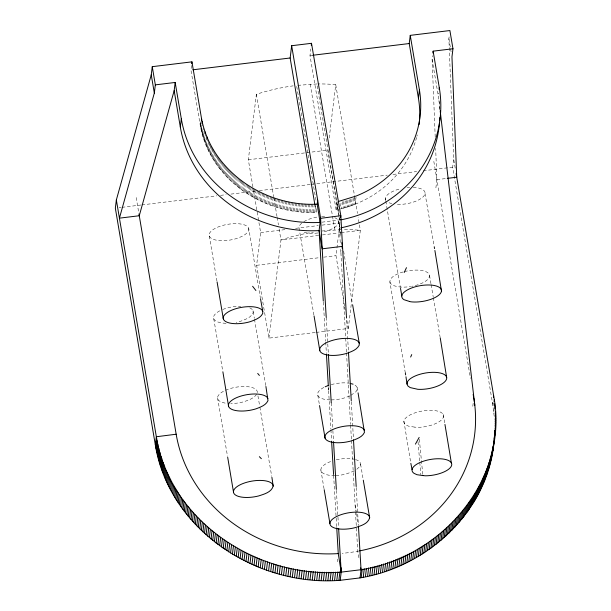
<?xml version="1.0" encoding="UTF-8"?>
<svg xmlns="http://www.w3.org/2000/svg" width="611" height="611" viewBox="0 0 611 611"><rect width="100%" height="100%" fill="white"/><g stroke="black" fill="none" stroke-linecap="round" stroke-linejoin="round"><path stroke-width="0.46" stroke-dasharray="3.06 2.29" d="M248.723 228.384L248.685 230.484C246.332 235.143 241.024 236.839 236.48 238.565A20.102 7.951 -9.6 0 1 210.016 237.228A20.102 7.951 -9.6 0 1 224.848 224.894A20.102 7.951 -9.6 0 1 248.723 228.384L260.332 297.771M334.721 217.707A20.102 7.951 -9.6 0 1 338.586 221.022L338.547 223.13C336.195 227.781 330.887 229.476 326.343 231.21A20.102 7.951 -9.6 0 1 322.18 232.279M339.884 223.496L339.342 228.155L340.388 244.713M191.495 65.484L190.938 70.028L200.148 124.529C208.725 178.168 263.448 215.309 316.154 212.33L316.597 208.695M200.148 124.529L200.477 121.803M200.393 125.958L200.843 122.322M200.645 127.264L200.981 124.537M200.912 128.57L201.363 124.934M201.202 129.868L201.645 126.233M201.508 131.166L202.401 123.896M201.829 132.465L202.386 127.92M202.172 133.756L202.73 129.211M202.531 135.046L203.425 127.775M202.913 136.329L203.471 131.785M203.31 137.605L204.196 130.334M203.723 138.88L204.28 134.336M204.158 140.148L204.716 135.604M204.609 141.416L205.502 134.145M205.075 142.676L205.411 139.95M205.563 143.929L206.121 139.384M206.067 145.181L206.846 138.819M206.587 146.419L207.48 139.148M207.129 147.656L207.687 143.111M207.687 148.893L208.695 140.713M208.259 150.115L209.153 142.844M208.855 151.329L209.749 144.059M209.466 152.544L210.36 145.273M210.092 153.751L210.986 146.48M210.734 154.942L211.734 146.762M211.391 156.133L212.399 147.954M212.07 157.317L213.079 149.137M212.765 158.486L213.766 150.306M213.476 159.654L214.476 151.475M214.201 160.815L215.095 153.544M214.942 161.961L215.836 154.69M215.706 163.099L216.706 154.919M216.477 164.229L217.485 156.049M217.272 165.352L218.272 157.172M218.081 166.467L219.082 158.287M218.898 167.574L219.907 159.395M219.739 168.667L220.747 160.487M220.594 169.751L221.594 161.571M221.465 170.828L222.465 162.648M222.343 171.89L223.236 164.619M223.244 172.944L224.245 164.764M224.153 173.982L225.161 165.802M225.085 175.021L226.085 166.841M226.024 176.037L227.032 167.857M226.987 177.053L227.987 168.873M227.956 178.053L228.957 169.873M228.942 179.038L229.942 170.859M229.935 180.016L230.943 171.836M230.95 180.978L231.951 172.798M231.974 181.933L232.982 173.753M233.012 182.872L234.021 174.693M234.066 183.796L235.067 175.617M235.128 184.713L236.136 176.533M236.205 185.622L237.213 177.442M237.297 186.508L238.305 178.328M238.397 187.386L239.405 179.206M239.512 188.249L240.52 180.069M240.642 189.105L241.643 180.925M241.78 189.937L242.781 181.757M242.926 190.762L243.934 182.582M244.087 191.579L245.095 183.399M252.908 186.836L248.333 159.761L256.368 94.323A85.441 33.804 -9.6 0 1 293.112 85.861M245.263 192.373L246.264 184.194M246.447 193.16L247.447 184.98M247.638 193.924L248.646 185.744M248.845 194.68L249.846 186.5M250.059 195.421L251.06 187.241M251.281 196.154L252.29 187.974M252.519 196.864L253.519 188.684M253.764 197.559L254.764 189.379M255.016 198.239L256.024 190.059M256.284 198.911L257.284 190.731M257.552 199.56L258.56 191.38M258.835 200.202L259.843 192.022M260.126 200.82L261.126 192.641M261.424 201.431L262.425 193.252M262.73 202.02L263.738 193.84M264.044 202.6L265.052 194.42M315.215 332.514L268.916 338.127L256.62 265.304L260.637 232.585L253.542 190.571M265.365 203.157L266.373 194.978M266.694 203.707L267.702 195.528M268.038 204.234L269.039 196.055M269.382 204.746L270.383 196.566M270.734 205.243L271.735 197.063M272.086 205.724L273.094 197.544M273.453 206.19L274.454 198.01M274.82 206.64L275.828 198.46M276.203 207.076L277.203 198.896M277.577 207.488L278.585 199.308M278.967 207.885L279.975 199.705M280.357 208.267L281.365 200.087M281.755 208.634L282.763 200.454M283.16 208.985L284.168 200.805M284.566 209.321L285.574 201.141M268.916 338.127L280.968 239.97L279.067 228.697M285.979 209.634L286.979 201.454M287.391 209.94L288.4 201.76M288.812 210.222L289.82 202.042M290.233 210.482L291.241 202.302M337.975 205.976L337.524 209.611L336.126 209.909L309.991 55.586L310.8 48.979M291.661 210.734L292.661 202.554M293.089 210.963L294.09 202.783M294.517 211.177L295.525 202.997M295.953 211.375L296.961 203.196M297.389 211.559L298.397 203.379M298.825 211.719L299.833 203.539M300.268 211.864L301.269 203.684M301.712 211.994L302.712 203.814M303.155 212.109L304.156 203.929M304.599 212.2L305.599 204.021M306.042 212.277L307.043 204.097M307.486 212.338L308.486 204.158M308.929 212.384L309.937 204.204M310.38 212.407L311.381 204.227M311.824 212.414L312.824 204.234M313.267 212.407L314.161 205.136M314.711 212.376L315.719 204.196M338.899 216.416L327.702 150.13L327.931 148.259M329.199 137.979L335.737 84.692A85.441 33.804 -9.6 0 0 317.819 83.959M336.126 209.909L337.127 201.729L339.044 212.559M340.648 206.228L341.312 200.775M344.505 306.088L335.989 255.673L339.892 223.893M340.312 208.954L341.694 208.603L342.588 201.332M341.694 208.603L343.077 208.236L344.077 200.057M343.077 208.236L344.451 207.855L345.452 199.675M344.451 207.855L345.818 207.45L346.819 199.27M345.818 207.45L347.178 207.037L348.178 198.858M347.178 207.037L348.53 206.602L349.538 198.422M348.53 206.602L349.882 206.151L350.882 197.972M349.882 206.151L351.218 205.686L352.226 197.506M351.218 205.686L352.555 205.204L353.555 197.025M352.555 205.204L353.884 204.7L354.884 196.521M353.884 204.7L355.197 204.189L356.205 196.009M316.162 332.399L348.285 328.497L360.337 230.339L358.122 217.188M337.264 561.784L337.6 559.057M435.208 137.009L432.122 59.343L432.565 55.708M439.729 109.774A130.678 119.191 7 0 0 438.27 95.759L438.606 93.032M455.203 168.124L453.668 159.02L448.886 38.73L449.222 36.003M435.895 187.814L436.896 179.634L435.658 148.374M494.169 416.091L492.657 404.001L452.659 167.2L453.668 159.02M472.799 406.292L473.357 401.748M492.657 404.001L492.886 402.183M492.97 405.91L493.413 402.275M493.78 412.013L494.108 409.286M405.33 373.023L389.849 281.847L390.261 279.693A20.102 7.951 -9.6 0 1 403.565 271.826M346.483 352.035L340.915 253.076L341.48 250.556M257.155 392.636L257.3 392.163A20.102 7.951 -9.6 0 0 227.842 389.344A20.102 7.951 -9.6 0 0 226.719 403.329M355.571 459.594A20.102 7.951 -9.6 0 1 360.589 464.177L359.948 466.353L356.473 469.584M256.651 394.339C253.321 398.792 247.783 400.503 242.689 402.046A20.102 7.951 -9.6 0 1 230.752 403.558M350.989 395.225L355.93 391.735L357.206 389.513L357.137 387.427L355.724 385.602L353.738 384.533M354.281 470.966L345.979 474.06A20.102 7.951 -9.6 0 1 335.699 475.541M349.782 395.943L345.33 397.654A20.102 7.951 -9.6 0 1 330.933 399.9M321.944 222.19L340.312 219.777M309.991 55.586L312.832 55.242M248.333 159.761L327.702 150.13M119.13 207.671L121.031 207.442M121.979 207.328L140.927 205.021M141.874 204.906L216.729 195.826M220.518 195.367L226.2 194.68M230.943 194.099L254.627 191.228M259.37 190.655L310.533 184.446M311.48 184.331L387.282 175.128M392.965 174.441L416.656 171.569M423.286 170.759L452.659 167.2M436.896 179.634L446.351 178.488M260.637 232.585L285.2 229.606M295.594 228.346L318.27 225.589M322.05 225.131L340.006 222.954L339.059 217.356M318.644 235.395L280.968 239.97A85.441 33.804 -9.6 0 1 313.405 232.157M322.417 234.937L340.312 232.76M341.221 232.654L360.337 230.339A85.441 33.804 -9.6 0 0 343.359 229.599M256.62 265.304L318.98 257.735M323.708 257.162L335.989 255.673M316.88 83.974L296.556 85.418L316.238 201.935M322.066 230.989L341.48 229.621M391.788 203.646L389.031 202.768M389.849 281.847L390.788 283.779C393.469 286.254 397.226 286.559 400.656 287.063A20.102 7.951 -9.6 0 0 410.714 286.506M358.894 557.706L357.733 551.244L356.343 526.827M443.204 414.479L444.793 423.522M425.042 193.504L434.077 245.79M351.47 440.531L355.113 505.228L356.389 512.614M356.549 513.538L358.413 525.567M213.728 318.705L222.71 370.846M429.533 275.385L430.961 283.764M431.122 284.695L433.199 296.793M433.352 297.725L440.05 336.814M313.901 315.039L299.153 228.598A20.102 7.951 -9.6 0 1 303.193 222.091M257.941 395.913L259.706 406.208M259.866 407.14L271.742 476.412M217.562 397.898L227.521 456.333M448.886 38.73L450.429 47.834M450.582 48.743L451.346 53.294M432.122 59.343L438.27 95.759M433.825 161.426L470.478 378.415M335.737 84.692L354.311 194.634M354.472 195.573L357.481 213.43M317.201 85.853L339.899 220.227M340.571 235.441L339.342 228.155A130.678 119.191 7 0 0 341.007 227.819M310.212 84.219L334.813 229.866M344.665 307.028L345.291 310.762M346.078 315.429L348.285 328.497M357.137 387.427L358.084 393.018M360.589 464.177L363.133 479.23M315.047 205.747L316.154 212.33M317.819 395.325L319.393 404.642M320.851 469.912L324.036 488.724M256.368 94.323L273.667 196.75M273.827 197.689L277.004 216.485M277.165 217.424L278.433 224.94M249.754 307.875A20.102 7.951 -9.6 0 1 253.053 310.808L254.321 318.285M254.482 319.217L265.754 385.541M209.29 235.961L216.928 280.991M136.192 197.544L138.804 213.018M385.358 198.315L385.678 200.194M385.831 201.134L400.365 287.468M338.586 221.022L340.632 233.249M343.626 251.121L352.448 303.797M403.902 421.147L410.684 462.42M438.958 100.418L439.958 108.941M419.337 439.309L422.774 474.625M418.031 441.776L419.704 461.473M419.788 462.405L420.826 474.602M340.678 249.364L340.915 253.076M326.213 317.285L327.717 342.954M327.779 343.909L328.336 353.418M331.246 402.863L332.812 429.487M332.865 430.442L333.537 441.852M336.394 490.35L338.57 527.43M323.341 302.071L325.663 341.137M325.716 342.084L326.396 353.517M328.603 390.681L330.864 428.792M330.918 429.747L331.544 440.226M333.629 475.48L336.684 526.926M346.345 314.978L348.423 351.195M351.317 401.702L353.448 438.874M356.228 487.479L358.306 523.688M355.113 505.228L355.434 510.865M355.487 511.804L356.289 525.888M346.536 352.99L350.554 424.355M350.615 425.302L351.417 439.576M253.053 310.808L253.122 312.901C250.976 317.583 245.691 319.278 241.246 321.035A20.102 7.951 -9.6 0 1 236.251 322.318M359.016 551A150.78 137.528 7 0 1 342.191 553.322M417.244 134.932A110.599 100.876 7 0 1 416.931 136.215M416.595 137.49A110.599 100.876 7 0 1 355.205 204.204M330.123 399.892A20.102 7.951 -9.6 0 1 324.372 387.183M331.238 384.617A20.102 7.951 -9.6 0 1 349.355 383.234M317.857 232.99A20.102 7.951 -9.6 0 1 303.025 231.913M303.85 221.671A20.102 7.951 -9.6 0 1 318.14 216.874M321.607 216.454A20.102 7.951 -9.6 0 1 324.983 216.286M334.866 475.564A20.102 7.951 -9.6 0 1 320.989 470.768A20.102 7.951 -9.6 0 1 330.681 461.519M336.294 459.823A20.102 7.951 -9.6 0 1 354.685 459.335M226.039 323.272A20.102 7.951 -9.6 0 1 221.083 310.182M222.778 309.456A20.102 7.951 -9.6 0 1 240.742 306.241M404.39 271.612A20.102 7.951 -9.6 0 1 429.228 274.385A20.102 7.951 -9.6 0 1 411.577 286.36M413.25 187.409A20.102 7.951 -9.6 0 1 422.919 197.04A20.102 7.951 -9.6 0 1 395.294 204.295M385.778 200.355A20.102 7.951 -9.6 0 1 401.037 188.631M407.063 187.638A20.102 7.951 -9.6 0 1 409.637 187.44M414.701 427.112L408.828 426.272L405.933 424.943A20.102 7.951 -9.6 0 1 419.803 411.508A20.102 7.951 -9.6 0 1 443.563 416.526A20.102 7.951 -9.6 0 1 417.397 427.364L414.701 427.112"/><path stroke-width="0.92" d="M346.345 314.978L340.816 215.683L311.503 43.312L291.661 45.718L317.659 200.064L317.162 204.15C264.448 207.129 209.733 169.988 201.149 116.35L191.946 61.848L152.261 66.668L151.253 74.848L116.35 199.95L156.347 436.75C170.079 521.702 258.148 578.785 341.205 572.125L361.048 569.719C441.7 557.438 509.643 479.2 493.665 395.821L456.127 173.585M262.768 311.389L262.73 313.496C260.378 318.148 255.07 319.843 250.525 321.577A20.102 7.951 -9.6 0 1 224.061 320.233A20.102 7.951 -9.6 0 1 238.893 307.898A20.102 7.951 -9.6 0 1 262.768 311.389L260.492 298.71M359.245 343.107L359.207 345.215C356.855 349.866 351.546 351.569 347.002 353.295A20.102 7.951 -9.6 0 1 320.538 351.959A20.102 7.951 -9.6 0 1 335.37 339.617A20.102 7.951 -9.6 0 1 359.245 343.107L352.608 304.736M494.597 431.748L494.627 430.388M116.35 199.95L115.342 208.13L155.339 444.93C169.071 529.882 257.139 586.965 340.197 580.305L360.039 577.899C429.075 566.702 491.099 508.413 494.391 436.506M155.331 84.868L175.174 82.462L174.173 90.642L139.262 215.744L119.42 218.158L154.331 93.048L155.331 84.868L152.261 66.668M326.213 317.285L322.18 248.814L319.102 230.614A130.678 119.191 7 0 1 300.329 230.286L298.626 230.133A130.678 119.191 7 0 1 180.321 127.057L181.33 118.878L175.174 82.462M191.724 63.666L191.946 61.848M155.339 444.93L156.347 436.75L176.167 434.222A150.78 137.528 7 0 0 338.265 553.604L341.205 572.125L340.197 580.305M155.675 446.84L156.683 438.66M156.065 448.856L157.065 440.676M156.477 450.872L157.478 442.692M156.92 452.881L157.921 444.701M157.394 454.89L158.394 446.71M157.89 456.891L158.898 448.711M158.417 458.884L159.425 450.704M158.975 460.877L159.983 452.698M201.424 120.902L201.653 119.084M159.563 462.863L160.563 454.683M201.981 123.506L202.203 121.688M160.174 464.834L161.182 456.654M160.815 466.804L161.823 458.624M161.487 468.767L162.488 460.587M162.182 470.722L163.19 462.542M162.908 472.67L163.916 464.49M204.937 133.786L205.159 131.968M163.664 474.61L164.665 466.43M164.443 476.542L165.444 468.362M206.846 138.819L207.068 137.001M165.245 478.459L166.253 470.279M166.085 480.376L167.086 472.196M166.948 482.278L167.949 474.098M167.834 484.172L168.835 475.992M168.751 486.05L169.751 477.871M169.69 487.922L170.698 479.742M170.66 489.785L171.66 481.605M171.653 491.634L172.661 483.454M172.676 493.474L173.677 485.294M173.723 495.3L174.723 487.12M174.792 497.11L175.8 488.93M175.892 498.912L176.892 490.732M177.014 500.699L178.015 492.519M178.16 502.479L179.168 494.299M179.336 504.243L180.337 496.063M180.535 505.984L181.536 497.805M181.757 507.726L182.758 499.546M183.002 509.444L184.01 501.264M184.278 511.147L185.278 502.968M185.568 512.843L186.576 504.663M186.89 514.515L187.898 506.336M188.234 516.173L189.234 507.993M189.601 517.822L190.601 509.643M190.983 519.449L191.991 511.27M192.396 521.061L193.404 512.881M193.832 522.657L194.84 514.477M195.291 524.238L196.291 516.058M196.765 525.796L197.773 517.616M198.27 527.339L199.27 519.159M199.789 528.866L200.79 520.687M201.332 530.379L202.34 522.199M202.898 531.868L203.898 523.688M204.479 533.342L205.487 525.162M206.083 534.793L207.091 526.613M207.709 536.229L208.718 528.049M209.359 537.642L210.36 529.462M211.024 539.039L212.025 530.86M212.704 540.414L213.713 532.234M214.408 541.774L215.416 533.594M216.134 543.11L217.134 534.931M217.875 544.424L218.875 536.244M219.632 545.722L220.64 537.543M221.411 546.99L222.412 538.81M223.206 548.25L224.206 540.071M225.016 549.48L226.017 541.3M226.841 550.687L227.85 542.507M228.69 551.878L229.69 543.698M314.886 204.807L290.149 57.992L291.661 45.718M230.553 553.047L231.554 544.867M232.424 554.192L233.433 546.013M234.319 555.315L235.327 547.135M236.228 556.415L237.236 548.235M238.153 557.492L239.161 549.312M240.092 558.546L241.093 550.366M242.048 559.584L243.048 551.405M244.01 560.592L245.019 552.413M245.989 561.578L246.997 553.398M311.266 45.199L311.503 43.312M247.99 562.54L248.99 554.36M249.991 563.479L250.999 555.3M252.015 564.388L253.015 556.209M254.046 565.282L255.047 557.102M256.085 566.153L257.094 557.973M258.14 566.993L259.148 558.813M260.21 567.81L261.218 559.63M262.287 568.604L263.295 560.424M264.38 569.368L265.38 561.188M266.472 570.116L267.481 561.937M268.58 570.834L269.588 562.655M270.704 571.529L271.704 563.35M272.827 572.194L273.835 564.014M274.965 572.835L275.966 564.656M277.111 573.454L278.112 565.274M279.258 574.05L280.266 565.87M281.419 574.615L282.427 566.435M283.588 575.157L284.589 566.977M285.757 575.669L286.765 567.489M287.941 576.158L288.95 567.978M290.126 576.624L291.134 568.444M292.318 577.059L293.326 568.879M294.517 577.471L295.525 569.292M340.617 217.317L340.816 215.683L320.615 218.341L319.102 230.614L323.288 301.116M296.725 577.853L297.725 569.673M298.932 578.212L299.932 570.032M301.139 578.541L302.147 570.361M303.354 578.846L304.362 570.666M305.576 579.129L306.585 570.949M307.799 579.381L308.807 571.201M310.021 579.602L311.03 571.422M312.252 579.801L313.26 571.621M314.482 579.976L315.49 571.797M316.712 580.122L317.72 571.942M318.95 580.244L319.95 572.064M321.18 580.335L322.188 572.156M323.418 580.397L324.418 572.217M325.648 580.435L326.656 572.255M327.878 580.45L328.886 572.27M330.116 580.435L331.116 572.255M332.346 580.397L333.354 572.217M334.576 580.328L335.584 572.148M336.806 580.229L337.814 572.049M338.899 580.114L339.907 571.934M419.093 124.529A110.599 100.876 7 0 0 418.42 98.104L409.24 43.541L410.248 35.362L449.895 30.55L452.965 48.758L451.964 56.938L456.738 177.228L447.29 178.374M418.42 98.104L419.421 89.924L410.248 35.362M360.039 577.899L361.048 569.719L358.474 526.506M361.223 577.41L362.224 569.231M363.27 577.021L364.278 568.841M365.439 576.578L366.447 568.398M367.608 576.12L368.609 567.94M432.901 52.981L433.123 51.164L452.965 48.758M369.762 575.623L370.77 567.443M371.908 575.104L372.916 566.924M374.054 574.561L375.055 566.382M376.185 573.996L377.186 565.817M378.308 573.401L379.309 565.221M439.057 89.397L439.278 87.579L433.123 51.164M380.416 572.782L381.424 564.602M382.524 572.133L383.525 563.953M384.617 571.468L385.617 563.289M386.694 570.773L387.702 562.594M388.772 570.048L389.772 561.868M390.834 569.307L391.834 561.127M392.881 568.535L393.889 560.356M394.92 567.734L395.92 559.554M396.944 566.916L397.952 558.737M398.96 566.076L399.961 557.896M400.961 565.206L401.962 557.026M402.947 564.312L403.947 556.132M404.917 563.395L405.925 555.216M406.88 562.456L407.881 554.276M408.828 561.486L409.828 553.306M410.76 560.501L411.761 552.321M412.677 559.493L413.678 551.313M414.571 558.454L415.579 550.274M416.458 557.4L417.466 549.22M418.329 556.323L419.337 548.143M420.185 555.216L421.185 547.036M422.018 554.093L423.026 545.913M423.843 552.947L424.844 544.768M425.646 551.771L426.646 543.591M427.433 550.587L428.433 542.408M429.197 549.373L430.205 541.193M430.946 548.136L431.954 539.956M432.68 546.883L433.68 538.703M434.39 545.608L435.399 537.428M436.086 544.309L437.094 536.13M437.759 542.988L438.767 534.808M439.416 541.652L440.424 533.472M441.05 540.292L442.058 532.112M442.67 538.917L443.67 530.738M444.266 537.52L445.266 529.34M445.839 536.099L446.84 527.919M447.389 534.663L448.398 526.483M448.925 533.212L449.925 525.032M450.437 531.738L451.437 523.558M451.926 530.241L452.927 522.061M453.393 528.736L454.393 520.557M454.836 527.201L455.844 519.022M456.264 525.659L457.265 517.479M457.662 524.093L458.662 515.913M459.037 522.512L460.045 514.332M460.396 520.916L461.397 512.736M461.725 519.304L462.726 511.124M463.031 517.677L464.039 509.498M464.314 516.028L465.322 507.848M465.574 514.37L466.575 506.191M466.812 512.69L467.812 504.51M468.018 510.995L469.027 502.815M469.21 509.291L470.21 501.112M470.371 507.573L471.371 499.393M471.501 505.832L472.509 497.652M472.616 504.083L473.617 495.903M473.701 502.318L474.701 494.139M474.762 500.546L475.763 492.367M475.793 498.752L476.794 490.572M476.801 496.949L477.802 488.769M477.779 495.139L478.787 486.959M478.741 493.306L479.742 485.126M479.666 491.473L480.674 483.293M480.567 489.617L481.575 481.437M481.445 487.754L482.446 479.574M482.293 485.882L483.293 477.703M493.444 397.639L493.665 395.821M483.11 484.004L484.118 475.824M483.904 482.11L484.913 473.93M494.047 401.58L494.268 399.762M484.676 480.208L485.676 472.028M485.417 478.291L486.417 470.111M494.559 405.651L494.78 403.833M486.127 476.374L487.127 468.194M494.658 408.591L494.994 405.864M486.807 474.442L487.815 466.262M487.463 472.502L488.464 464.322M488.09 470.554L489.098 462.374M495.231 413.807L495.452 411.99M488.693 468.599L489.694 460.419M495.216 416.763L495.544 414.037M489.258 466.636L490.266 458.456M495.17 419.711L495.613 416.076M489.808 464.666L490.809 456.486M495.2 421.758L495.651 418.123M490.32 462.687L491.32 454.508M495.208 423.797L495.658 420.162M490.809 460.702L491.809 452.522M495.185 425.844L495.636 422.209M491.259 458.708L492.267 450.528M494.582 432.428L494.803 430.61M495.246 426.974L495.582 424.248M491.695 456.715L492.695 448.535M494.612 433.558L494.948 430.831M495.17 429.014L495.506 426.287M492.092 454.714L493.092 446.534M494.612 434.688L495.391 428.326M492.466 452.705L493.467 444.525M494.253 438.538L495.254 430.358M492.802 450.697L495.086 432.397M407.002 384.075L407.407 381.921A20.102 7.951 -9.6 0 1 432.664 372.328A20.102 7.951 -9.6 0 1 445.259 381.256A20.102 7.951 -9.6 0 1 417.809 389.299L410.172 387.588L407.942 386.007L407.002 384.075L405.971 376.781M342.045 248.043L342.42 246.363L341.801 242.72M273.186 486.073C271.414 492.359 264.097 494.146 258.575 495.956A20.102 7.951 -9.6 0 1 233.769 493.161A20.102 7.951 -9.6 0 1 251.465 481.193A20.102 7.951 -9.6 0 1 273.186 486.073L271.903 477.344M369.663 517.8C367.891 524.078 360.574 525.865 355.052 527.675A20.102 7.951 -9.6 0 1 330.245 524.88A20.102 7.951 -9.6 0 1 347.942 512.912A20.102 7.951 -9.6 0 1 369.663 517.8L363.293 480.17M404.23 272.475L406.468 267.671M410.645 357.045L411.73 354.586M419.154 437.445L415.427 444.128M338.532 201.431L356.205 196.009A110.599 100.876 7 0 0 419.421 89.924M192.832 69.799L290.149 57.992M312.832 55.242L409.24 43.541M342.42 246.363L322.18 248.814L320.615 218.341L317.659 200.064M340.312 219.777L342.007 219.639A130.678 119.191 7 0 0 439.278 87.579M351.073 383.67L353.074 384.174M259.347 456.684L261.363 458.701M257.705 373.443L259.4 375.444M252.618 286.276L255.894 290.515M410.844 463.359L412.066 469.584M360.711 567.871L361.048 569.719M434.238 246.722L434.566 248.593M314.062 315.979L319.813 350.691M473.166 394.362L473.64 397.173M405.33 373.023L405.651 374.902M358.084 393.018L364.469 432.382C362.323 437.064 357.038 438.759 352.593 440.516A20.102 7.951 -9.6 0 1 325.877 439.439A20.102 7.951 -9.6 0 1 340.174 427.051A20.102 7.951 -9.6 0 1 364.4 430.289M319.553 405.574L325.075 438.186M324.197 489.663L329.925 523.528M265.915 386.473L267.992 400.656C265.838 405.345 260.561 407.041 256.116 408.797A20.102 7.951 -9.6 0 1 229.392 407.713A20.102 7.951 -9.6 0 1 243.697 395.332A20.102 7.951 -9.6 0 1 267.924 398.571M217.088 281.931L223.336 318.965M174.173 90.642L180.321 127.057M151.253 74.848L154.331 93.048M138.957 213.926L176.167 434.222M444.945 424.431L451.369 462.924M400.526 288.407L401.794 295.915M227.682 457.265L233.448 491.809M222.87 371.778L228.598 406.46M434.887 250.457L441.478 291.103M440.21 337.746L446.679 377.613M317.162 204.15L320.111 222.435A130.678 119.191 7 0 1 301.33 222.106L299.627 221.953A130.678 119.191 7 0 1 181.33 118.878M440.18 110.835L474.808 405.284M328.39 354.372L331.246 402.863M333.537 441.852L336.333 489.396M338.631 528.385L341.205 572.125L340.961 567.466M326.45 354.472L328.321 385.915M328.435 387.817L328.542 389.726M331.597 441.18L333.575 474.526M336.737 527.881L338.265 553.604M348.476 352.15L351.264 400.755M353.502 439.828L356.175 486.524M473.8 398.112A150.78 137.528 7 0 1 359.658 550.878M439.5 122.261A130.678 119.191 7 0 1 341.007 227.819M439.752 117.587A130.678 119.191 7 0 1 439.607 120.703M325.167 386.801A20.102 7.951 -9.6 0 1 328.687 385.404M422.865 475.557L416.992 474.709L414.098 473.38A20.102 7.951 -9.6 0 1 427.967 459.946A20.102 7.951 -9.6 0 1 451.72 464.963A20.102 7.951 -9.6 0 1 425.562 475.801L422.865 475.557M409.622 301.506L403.947 299.68A20.102 7.951 -9.6 0 1 419.177 285.872A20.102 7.951 -9.6 0 1 440.997 292.554A20.102 7.951 -9.6 0 1 410.844 301.796L409.622 301.506"/></g></svg>
